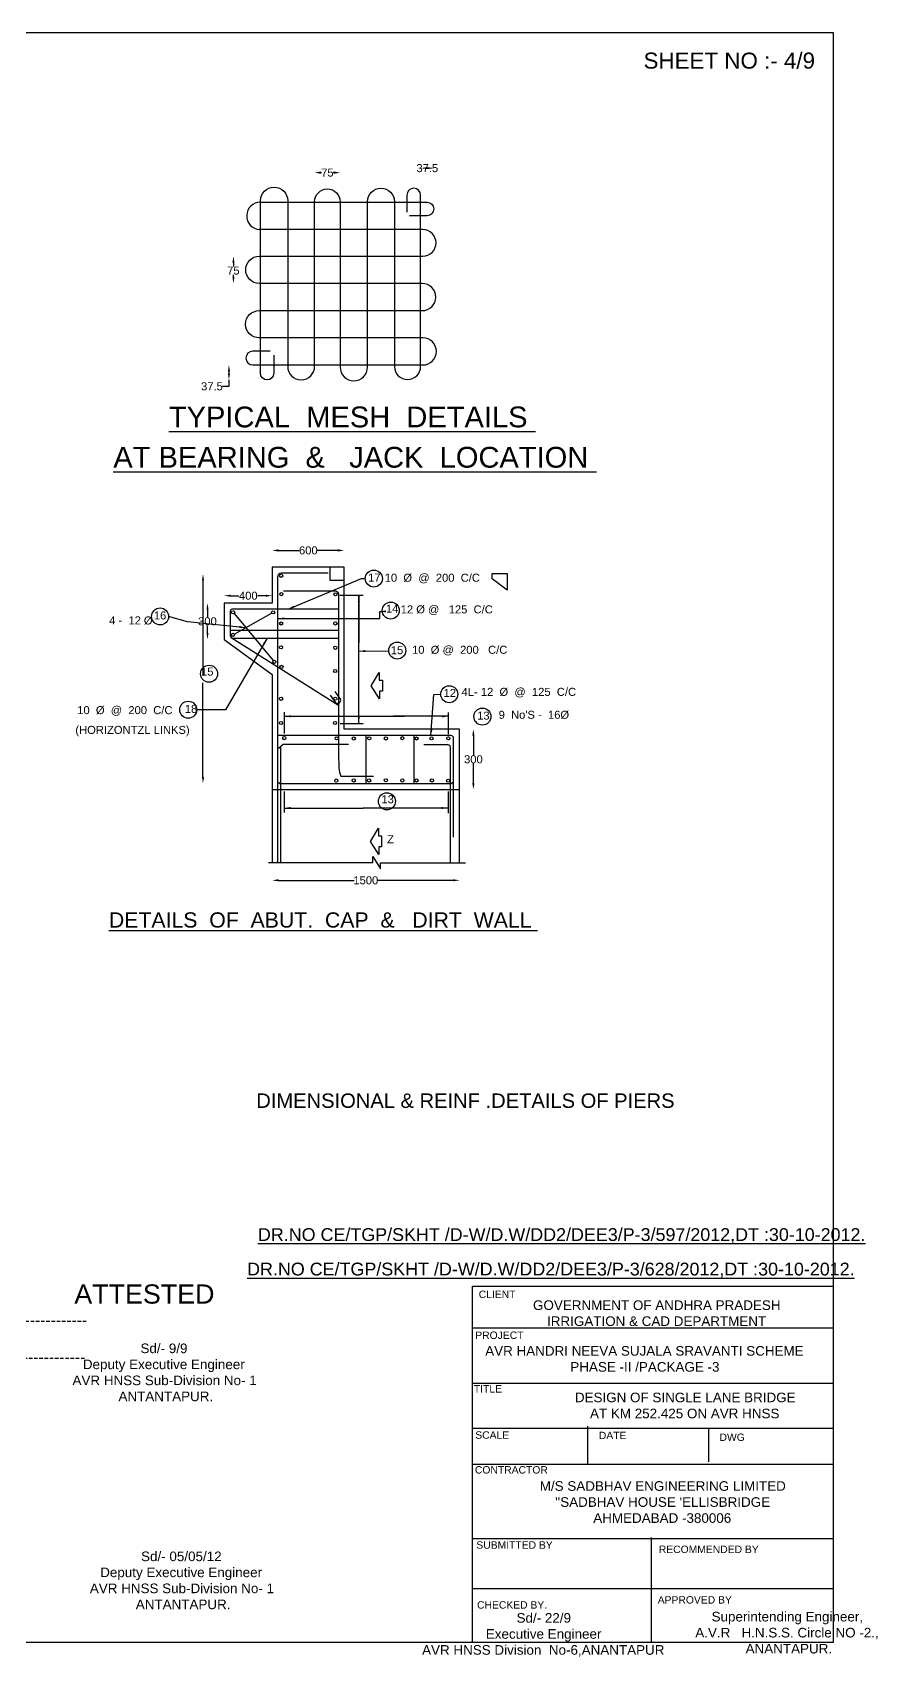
# Model space of a CAD drawing. Header units: inches. Extents: x 24360 to 25777, y 981 to 1995.
# Drawn here: x 25250 to 25777, y 981 to 1995 of the extents above; entities that cross this region are included whole.
import ezdxf

# ---------------------------------------------------------------- set-up
doc = ezdxf.new("R2010")
doc.units = ezdxf.units.IN
doc.header["$MEASUREMENT"] = 0
for name, color, linetype in [('DIMENSION', 7, 'Continuous'), ('DIMENSIONS', 255, 'Continuous'), ('TEXT', 1, 'Continuous')]:
    doc.layers.add(name, color=color, linetype=linetype)
doc.styles.get("Standard").update_dxf_attribs({"font": 'arial.ttf', "height": 5})
doc.dimstyles.get("Standard").update_dxf_attribs({"dimtxt": 5, "dimasz": 4, "dimexe": 0.18, "dimexo": 0.0625, "dimgap": 0.09, "dimtad": 0, "dimtih": 1, "dimtoh": 1, "dimdec": 4, "dimzin": 0, "dimdsep": 46, "dimtxsty": 'Standard', "dimcen": 0.09, "dimse1": 1, "dimse2": 1, "dimadec": 0, "dimazin": 0, "dimtfac": 1, "dimtdec": 4, "dimtofl": 0, "dimtmove": 0, "dimatfit": 3, "dimfxl": 1, "dimtolj": 1, "dimtzin": 0, "dimarcsym": 0})

# ---------------------------------------------------------------- blocks, each defined once
blk = doc.blocks.new('*D41')
at = {"layer": 'Defpoints', "color": 0, "transparency": 16777216}
for p in [(25441.8, 1907.5), (25425.8, 1889.3), (25441.8, 1889.1)]:
    blk.add_point(p, dxfattribs=at)
at = {"layer": 'DIMENSIONS', "color": 0, "lineweight": -2, "transparency": 16777216}
for p, q in [((25429.8, 1907.5), (25430.1, 1907.5)), ((25437.8, 1907.5), (25437.5, 1907.5))]:
    blk.add_line(p, q, dxfattribs=at)
at = {"layer": 'DIMENSIONS', "color": 0, "transparency": 16777216}
for points in [[(25429.8, 1908.2), (25429.8, 1906.8), (25425.8, 1907.5)], [(25437.8, 1908.2), (25437.8, 1906.8), (25441.8, 1907.5)]]:
    blk.add_solid(points, dxfattribs=at)
at = {"layer": 'DIMENSIONS', "color": 0, "transparency": 16777216, "insert": (25433.8, 1907.5), "char_height": 5, "attachment_point": 5}
blk.add_mtext('\\A1;75', dxfattribs=at)
blk = doc.blocks.new('*D42')
at = {"layer": 'Defpoints', "color": 0, "transparency": 16777216}
for p in [(25392, 1855.3), (25375.1, 1838.3), (25391.3, 1838.3)]:
    blk.add_point(p, dxfattribs=at)
at = {"layer": 'DIMENSIONS', "color": 0, "lineweight": -2, "transparency": 16777216}
for p, q in [((25375.1, 1851.3), (25375.1, 1848.9)), ((25375.1, 1842.3), (25375.1, 1843.6))]:
    blk.add_line(p, q, dxfattribs=at)
at = {"layer": 'DIMENSIONS', "color": 0, "transparency": 16777216}
for points in [[(25374.5, 1851.3), (25375.8, 1851.3), (25375.1, 1855.3)], [(25374.5, 1842.3), (25375.8, 1842.3), (25375.1, 1838.3)]]:
    blk.add_solid(points, dxfattribs=at)
at = {"layer": 'DIMENSIONS', "color": 0, "transparency": 16777216, "insert": (25375.1, 1846.3), "char_height": 5, "attachment_point": 5}
blk.add_mtext('\\A1;75', dxfattribs=at)
blk = doc.blocks.new('*D43')
at = {"layer": 'Defpoints', "color": 0, "transparency": 16777216}
for p in [(25387.2, 1787.4), (25372.3, 1778), (25396.2, 1778)]:
    blk.add_point(p, dxfattribs=at)
at = {"layer": 'DIMENSIONS', "color": 0, "lineweight": -2, "transparency": 16777216}
for p, q in [((25372.3, 1783.4), (25372.3, 1782)), ((25372.3, 1778), (25372.3, 1774)), ((25372.3, 1774), (25368.3, 1774))]:
    blk.add_line(p, q, dxfattribs=at)
at = {"layer": 'DIMENSIONS', "color": 0, "transparency": 16777216}
for points in [[(25371.7, 1783.4), (25373, 1783.4), (25372.3, 1787.4)], [(25371.7, 1782), (25373, 1782), (25372.3, 1778)]]:
    blk.add_solid(points, dxfattribs=at)
at = {"layer": 'DIMENSIONS', "color": 0, "transparency": 16777216, "insert": (25361.7, 1774), "char_height": 5, "attachment_point": 5}
blk.add_mtext('\\A1;37.5', dxfattribs=at)
blk = doc.blocks.new('*D44')
at = {"layer": 'Defpoints', "color": 0, "transparency": 16777216}
for p in [(25500.3, 1910.3), (25492.1, 1889.1), (25500.3, 1884.8)]:
    blk.add_point(p, dxfattribs=at)
at = {"layer": 'DIMENSIONS', "color": 0, "lineweight": -2, "transparency": 16777216}
blk.add_line((25496.1, 1910.3), (25496.3, 1910.3), dxfattribs=at)
at = {"layer": 'DIMENSIONS', "color": 0, "transparency": 16777216}
for points in [[(25496.1, 1911), (25496.1, 1909.7), (25492.1, 1910.3)], [(25496.3, 1911), (25496.3, 1909.7), (25500.3, 1910.3)]]:
    blk.add_solid(points, dxfattribs=at)
at = {"layer": 'DIMENSIONS', "color": 0, "transparency": 16777216, "insert": (25496.2, 1910.3), "char_height": 5, "attachment_point": 5}
blk.add_mtext('\\A1;37.5', dxfattribs=at)
blk = doc.blocks.new('*D45')
at = {"layer": 'Defpoints', "color": 0, "transparency": 16777216}
for p in [(25444.3, 1671.5), (25399.4, 1661), (25444.3, 1661)]:
    blk.add_point(p, dxfattribs=at)
at = {"layer": 'DIMENSIONS', "color": 0, "lineweight": -2, "transparency": 16777216}
for p, q in [((25403.4, 1671.5), (25416.2, 1671.5)), ((25440.3, 1671.5), (25427.5, 1671.5))]:
    blk.add_line(p, q, dxfattribs=at)
at = {"layer": 'DIMENSIONS', "color": 0, "transparency": 16777216}
for points in [[(25403.4, 1672.2), (25403.4, 1670.8), (25399.4, 1671.5)], [(25440.3, 1672.2), (25440.3, 1670.8), (25444.3, 1671.5)]]:
    blk.add_solid(points, dxfattribs=at)
at = {"layer": 'DIMENSIONS', "color": 0, "transparency": 16777216, "insert": (25421.9, 1671.5), "char_height": 5, "attachment_point": 5}
blk.add_mtext('\\A1;600', dxfattribs=at)
blk = doc.blocks.new('*D46')
at = {"layer": 'Defpoints', "color": 0, "transparency": 16777216}
for p in [(25369.3, 1638.5), (25399.4, 1643.2), (25399.4, 1638.5)]:
    blk.add_point(p, dxfattribs=at)
at = {"layer": 'DIMENSIONS', "color": 0, "lineweight": -2, "transparency": 16777216}
for p, q in [((25373.3, 1643.2), (25378.6, 1643.2)), ((25395.4, 1643.2), (25390.1, 1643.2))]:
    blk.add_line(p, q, dxfattribs=at)
at = {"layer": 'DIMENSIONS', "color": 0, "transparency": 16777216}
for points in [[(25373.3, 1643.9), (25373.3, 1642.6), (25369.3, 1643.2)], [(25395.4, 1643.9), (25395.4, 1642.6), (25399.4, 1643.2)]]:
    blk.add_solid(points, dxfattribs=at)
at = {"layer": 'DIMENSIONS', "color": 0, "transparency": 16777216, "insert": (25384.4, 1643.2), "char_height": 5, "attachment_point": 5}
blk.add_mtext('\\A1;400', dxfattribs=at)
blk = doc.blocks.new('*D47')
at = {"layer": 'Defpoints', "color": 0, "transparency": 16777216}
for p in [(25369.3, 1638.5), (25358.9, 1615.9), (25369.3, 1615.9)]:
    blk.add_point(p, dxfattribs=at)
at = {"layer": 'DIMENSIONS', "color": 0, "lineweight": -2, "transparency": 16777216}
for p, q in [((25358.9, 1634.5), (25358.9, 1629.8)), ((25358.9, 1619.9), (25358.9, 1624.5))]:
    blk.add_line(p, q, dxfattribs=at)
at = {"layer": 'DIMENSIONS', "color": 0, "transparency": 16777216}
for points in [[(25358.3, 1634.5), (25359.6, 1634.5), (25358.9, 1638.5)], [(25358.3, 1619.9), (25359.6, 1619.9), (25358.9, 1615.9)]]:
    blk.add_solid(points, dxfattribs=at)
at = {"layer": 'DIMENSIONS', "color": 0, "transparency": 16777216, "insert": (25358.9, 1627.2), "char_height": 5, "attachment_point": 5}
blk.add_mtext('\\A1;300', dxfattribs=at)
blk = doc.blocks.new('*D48')
at = {"layer": 'Defpoints', "color": 0, "transparency": 16777216}
for p in [(25516.4, 1559.8), (25516.4, 1522.2), (25525, 1522.2)]:
    blk.add_point(p, dxfattribs=at)
at = {"layer": 'DIMENSIONS', "color": 0, "lineweight": -2, "transparency": 16777216}
for p, q in [((25525, 1555.8), (25525, 1543.7)), ((25525, 1526.2), (25525, 1538.4))]:
    blk.add_line(p, q, dxfattribs=at)
at = {"layer": 'DIMENSIONS', "color": 0, "transparency": 16777216}
for points in [[(25524.3, 1555.8), (25525.7, 1555.8), (25525, 1559.8)], [(25524.3, 1526.2), (25525.7, 1526.2), (25525, 1522.2)]]:
    blk.add_solid(points, dxfattribs=at)
at = {"layer": 'DIMENSIONS', "color": 0, "transparency": 16777216, "insert": (25525, 1541), "char_height": 5, "attachment_point": 5}
blk.add_mtext('\\A1;300', dxfattribs=at)
blk = doc.blocks.new('*D49')
at = {"layer": 'Defpoints', "color": 0, "transparency": 16777216}
for p in [(25399.3, 1476.6), (25516.4, 1476.4), (25516.4, 1465.4)]:
    blk.add_point(p, dxfattribs=at)
at = {"layer": 'DIMENSIONS', "color": 0, "lineweight": -2, "transparency": 16777216}
for p, q in [((25403.3, 1465.4), (25450.5, 1465.4)), ((25512.4, 1465.4), (25465.2, 1465.4))]:
    blk.add_line(p, q, dxfattribs=at)
at = {"layer": 'DIMENSIONS', "color": 0, "transparency": 16777216}
for points in [[(25403.3, 1466.1), (25403.3, 1464.8), (25399.3, 1465.4)], [(25512.4, 1466.1), (25512.4, 1464.8), (25516.4, 1465.4)]]:
    blk.add_solid(points, dxfattribs=at)
at = {"layer": 'DIMENSIONS', "color": 0, "transparency": 16777216, "insert": (25457.8, 1465.4), "char_height": 5, "attachment_point": 5}
blk.add_mtext('\\A1;1500', dxfattribs=at)
blk = doc.blocks.new('*D52')
at = {"layer": 'Defpoints', "color": 0, "transparency": 16777216}
for p in [(25403.5, 1656.8), (25356.1, 1525.9), (25404.7, 1525.9)]:
    blk.add_point(p, dxfattribs=at)
at = {"layer": 'DIMENSIONS', "color": 0, "lineweight": -2, "transparency": 16777216}
for p, q in [((25356.1, 1652.8), (25356.1, 1593.9)), ((25356.1, 1529.9), (25356.1, 1588.7))]:
    blk.add_line(p, q, dxfattribs=at)
at = {"layer": 'DIMENSIONS', "color": 0, "transparency": 16777216}
for points in [[(25355.5, 1652.8), (25356.8, 1652.8), (25356.1, 1656.8)], [(25355.5, 1529.9), (25356.8, 1529.9), (25356.1, 1525.9)]]:
    blk.add_solid(points, dxfattribs=at)
at = {"layer": 'DIMENSIONS', "color": 0, "transparency": 16777216, "insert": (25356.1, 1591.3), "char_height": 5, "attachment_point": 5}
blk.add_mtext('\\A1;   ', dxfattribs=at)

msp = doc.modelspace()

# ---------------------------------------------------------------- linework, layer by layer
at = {"color": 0}
for points in [[(25400.37091, 1793.57471), (25400.37091, 1782.19583, -1), (25391.97913, 1782.19583), (25391.97913, 1889.96609, -1), (25409.01312, 1889.96609), (25409.01312, 1786.42599, 1), (25425.83393, 1786.42599), (25425.83393, 1889.32044, -1), (25441.79599, 1889.32044), (25441.79599, 1786.02569, 1), (25458.90592, 1786.02569), (25458.90592, 1889.36232, -1), (25475.66556, 1889.36232), (25475.66556, 1786.46718, 1), (25492.05899, 1786.46718), (25492.05899, 1893.44025, 1), (25483.42149, 1893.44025), (25483.42149, 1882.77944)], [(25391.97912, 1889.0676), (25496.03556, 1889.0676, -1), (25496.03556, 1880.57305), (25485.02887, 1880.57305)], [(25397.97892, 1795.92151), (25387.16132, 1795.92151, 1), (25387.16132, 1787.37201), (25493.41667, 1787.37201, 1), (25493.41667, 1804.24772), (25391.23967, 1804.24772, -1), (25391.23967, 1821.29068), (25493.00351, 1821.29068, 1), (25493.00351, 1838.27246), (25391.27993, 1838.27246, -1), (25391.27993, 1855.27382), (25493.3178, 1855.27382, 1), (25493.3178, 1871.96279), (25391.43598, 1871.96279)], [(25402.81615, 1476.57093), (25402.81615, 1655.18473, -0.4003256736), (25405.02571, 1657.50216), (25434.22327, 1657.50216)], [(25406.43786, 1646.27194), (25438.83294, 1646.27194, -0.3982127338), (25440.83078, 1644.38094), (25440.83078, 1543.07829, 0.011521421), (25441.0032, 1535.5968, 0.0957741926), (25442.21976, 1530.56121), (25462.55355, 1530.56121)], [(25440.83078, 1634.88473), (25374.76474, 1634.88473, 0.3253672961), (25372.99845, 1633.59926), (25372.99845, 1618.4534, 0.2650559606), (25373.73573, 1617.16031), (25440.83078, 1574.93377)], [(25435.48031, 1581.11417), (25438.69046, 1576.76536, 1.0866748104), (25441.57386, 1579.28875), (25438.69046, 1583.36824)], [(25512.64701, 1492.31141), (25512.64701, 1554.21639, 0.3674280974), (25511.20354, 1555.91548), (25402.81615, 1555.91548)], [(25494.03051, 1550.18381), (25508.98495, 1550.18381, -0.3928249428), (25510.499, 1548.77725), (25510.499, 1476.3702)]]:
    msp.add_lwpolyline(points, format="xyb", dxfattribs=at)
for points in [[(25516.38546, 1476.3702), (25516.38546, 1559.84691), (25444.34495, 1559.84691), (25444.34495, 1661.00513), (25399.38041, 1661.00513), (25399.38041, 1638.46116), (25369.32852, 1638.46116), (25369.32852, 1615.89051), (25399.29893, 1593.96282), (25399.29893, 1476.57093)], [(25441.51912, 1643.54667), (25456.06661, 1643.54667)], [(25375.5413, 1632.01488), (25400.04246, 1602.69304)], [(25399.05981, 1632.35607), (25375.76516, 1619.24764)], [(25440.83078, 1621.5646), (25372.99845, 1621.5646)], [(25374.48708, 1616.68744), (25440.83078, 1616.68744)], [(25407.00485, 1557.22336), (25407.00485, 1570.4201)], [(25441.78628, 1563.48514), (25456.0876, 1563.48514)], [(25509.43953, 1556.79625), (25509.43953, 1570.34525)], [(25457.82999, 1555.91548), (25457.82999, 1525.88624)], [(25487.80375, 1555.91548), (25487.80375, 1525.88624)], [(25402.81615, 1547.65685), (25406.15046, 1550.50776), (25446.90773, 1550.50776)], [(25404.66392, 1476.57093), (25404.66392, 1549.17311)], [(25399.29893, 1522.18509), (25516.38546, 1522.18509)], [(25402.81615, 1526.93978), (25404.15245, 1525.88624), (25511.20647, 1525.88624), (25512.64701, 1527.03703)], [(25406.86662, 1521.00831), (25406.86662, 1507.86226)], [(25509.18035, 1520.94597), (25509.18035, 1507.32509)], [(25397.02083, 1476.57093), (25462.12648, 1476.57093), (25462.12648, 1480.25283), (25466.9601, 1472.6151), (25466.9601, 1476.3702), (25520.10239, 1476.3702)]]:
    msp.add_lwpolyline(points, dxfattribs=at)
msp.add_lwpolyline([(25444.34495, 1661.00513), (25435.3349, 1661.00513), (25435.3349, 1652.82877), (25444.34495, 1652.82877)], close=True, dxfattribs=at)
for centre, radius in [((25404.94758, 1655.67592), 0.99977), ((25462.81889, 1653.9326), 5.32323), ((25405.0429, 1644.16099), 0.99977), ((25438.87639, 1644.11348), 0.99977), ((25329.32144, 1630.26304), 5.32323), ((25374.92633, 1632.80314), 0.99977), ((25399.95406, 1632.80314), 0.99977), ((25473.37619, 1633.92818), 5.32323), ((25404.93971, 1625.87422), 0.99977), ((25438.84808, 1625.91016), 0.99977), ((25374.89387, 1618.75734), 0.99977), ((25477.45215, 1608.94393), 5.32323), ((25404.86014, 1611.00087), 0.99977), ((25438.73564, 1610.71574), 0.99977), ((25359.88748, 1594.50148), 5.32323), ((25400.68352, 1601.92584), 0.99977), ((25405.16241, 1598.75114), 0.99977), ((25438.65216, 1596.18241), 0.99977), ((25509.92395, 1581.69021), 5.32323), ((25346.90823, 1572.00377), 5.32323), ((25404.91169, 1578.84025), 0.99977), ((25438.74289, 1578.87567), 0.99977), ((25530.60173, 1567.69332), 5.32323), ((25404.86534, 1563.66517), 0.99977), ((25438.56942, 1563.6881), 0.99977), ((25406.83557, 1554.25614), 0.99977), ((25439.60008, 1554.16172), 0.99977), ((25450.28502, 1553.99699), 0.99977), ((25459.96134, 1554.14533), 0.99977), ((25470.34563, 1554.06932), 0.99977), ((25480.65383, 1554.22134), 0.99977), ((25489.4756, 1554.02015), 0.99977), ((25498.83898, 1554.08745), 0.99977), ((25509.38121, 1554.08745), 0.99977), ((25439.36398, 1527.75078), 0.99977), ((25450.27332, 1527.82595), 0.99977), ((25459.87176, 1527.82491), 0.99977), ((25470.29206, 1527.90008), 0.99977), ((25480.63107, 1527.83992), 0.99977), ((25489.45823, 1527.80664), 0.99977), ((25499.09323, 1527.80684), 0.99977), ((25509.25278, 1527.67372), 0.99977), ((25470.9652, 1514.76567), 5.32323)]:
    msp.add_circle(centre, radius, dxfattribs=at)
msp.add_arc((25391.98158, 1880.50649), 8.56111, 90.01643567, 266.34603862, dxfattribs=at)
at = {"layer": 'DIMENSIONS', "color": 0}
msp.add_lwpolyline([(25749.7027, 989.38161), (24360.15951, 989.38161), (24360.15951, 1995.06263), (25749.7027, 1995.06263)], close=True, dxfattribs=at)
for points in [[(25536.71434, 1657.1736), (25546.17743, 1657.1736), (25546.17743, 1646.70666), (25536.62992, 1653.71275), (25536.62992, 1657.1736)], [(25468.18411, 1590.43428), (25468.18411, 1583.59218), (25466.4392, 1583.59218), (25466.4392, 1578.84191), (25461.16102, 1586.81712), (25466.22115, 1595.3153), (25466.22115, 1590.47788), (25468.18411, 1590.47788)], [(25467.68286, 1493.21311), (25467.68286, 1486.371), (25465.93795, 1486.371), (25465.93795, 1481.62074), (25460.65977, 1489.59595), (25465.7199, 1498.09412), (25465.7199, 1493.2567), (25467.68286, 1493.2567)]]:
    msp.add_lwpolyline(points, dxfattribs=at)
at = {"layer": 'TEXT', "color": 0}
msp.add_lwpolyline([(25749.7027, 989.38161), (25524.51228, 989.38161), (25524.51228, 1211.98109), (25749.7027, 1211.98109)], close=True, dxfattribs=at)
for points in [[(25524.51228, 1185.80769), (25749.7027, 1185.80769)], [(25524.51228, 1151.22292), (25749.7027, 1151.22292)], [(25524.51228, 1123.09054), (25749.7027, 1123.09054)], [(25596.41636, 1101.14303), (25596.41636, 1124.3716)], [(25672.0783, 1102.17541), (25672.0783, 1123.33922)], [(25524.51228, 1100.63625), (25749.7027, 1100.63625)], [(25524.51228, 1054.31591), (25749.7027, 1054.31591)], [(25636.20533, 989.29695), (25636.20533, 1054.85315)], [(25524.51228, 1023.08639), (25749.7027, 1023.08639)]]:
    msp.add_lwpolyline(points, dxfattribs=at)

# ---------------------------------------------------------------- texts
at = {"layer": 'DIMENSION', "color": 0, "char_height": 6, "width": 188.9045003, "attachment_point": 1}
for s, insert in [('\\pi80.148;Sd/- 9/9\\P\\pi44.164;Deputy Executive Engineer  \\P\\pi37.694;AVR HNSS Sub-Division No- 1\\P\\pi64.08; ANTANTAPUR.', (25236.92541, 1176.05778)), ('\\pi69.697;Sd/- 05/05/12 \\P\\pi44.164;Deputy Executive Engineer  \\P\\pi37.694;AVR HNSS Sub-Division No- 1\\P\\pi64.08; ANTANTAPUR.', (25247.7482, 1046.11339)), ('\\pi77.817;Sd/- 22/9\\P\\pi58.616;Executive Engineer  \\P\\pi18.818;AVR HNSS Division  No-6,ANANTAPUR ', (25474.13878, 1007.65591)), ('\\pi94.452;\\P\\pi47.713;Superintending Engineer,\\P\\pi37.538;A.V.R   H.N.S.S. Circle NO -2.,\\P\\pi66.64; ANANTAPUR.', (25626.05116, 1018.45155))]:
    msp.add_mtext(s, dxfattribs=dict(at, insert=insert))
at = {"layer": 'DIMENSIONS', "color": 0}
for s, height, p in [('SHEET NO :- 4/9', 10, (25631.26446, 1972.48975)), ('%%UDR.NO CE/TGP/SKHT /D-W/D.W/DD2/DEE3/P-3/597/2012,DT :30-10-2012.', 8, (25390.40914, 1240.12024)), ('%%UDR.NO CE/TGP/SKHT /D-W/D.W/DD2/DEE3/P-3/628/2012,DT :30-10-2012.', 8, (25383.66481, 1218.57797)), ('ATTESTED   ', 12, (25275.75198, 1200.99098))]:
    msp.add_text(s, height=height, dxfattribs=at).set_placement(p)
at = {"layer": 'TEXT', "color": 0}
for s, height, p in [('%%UTYPICAL  MESH  DETAILS ', 13, (25334.80598, 1748.37887)), ('%%UAT BEARING  &   JACK  LOCATION ', 13, (25300.10277, 1723.21067)), ('17', 5, (25459.20212, 1652.01232)), ('10  Ø  @  200  C/C', 5, (25469.60595, 1651.96347)), ('16', 5, (25325.43918, 1628.37772)), ('14', 5, (25470.42454, 1632.70763)), ('12 Ø @   125  C/C', 5, (25479.59148, 1632.17172)), ('4 -  12 ', 5, (25297.55846, 1625.31114)), ('Ø', 5, (25319.17303, 1625.25286)), ('15', 5, (25473.38343, 1606.68413)), ('10  Ø @  200   C/C', 5, (25486.69391, 1606.92933)), ('15', 5, (25354.87653, 1593.2896)), ('12', 5, (25506.35608, 1579.95786)), ('4L- 12  Ø  @  125  C/C', 5, (25517.60784, 1580.65227)), ('10  Ø  @  200  C/C', 5, (25277.56594, 1569.23183)), ('18', 5, (25344.73753, 1570.01468)), ('13', 5, (25527.35636, 1565.78904)), ("9  No'S -  16Ø", 5, (25540.75458, 1566.34421)), ('(HORIZONTZL LINKS)', 5, (25276.39979, 1556.88487)), ('13', 5, (25467.55272, 1513.56441)), ('Z', 5, (25471.08665, 1488.57791)), ('%%UDETAILS  OF  ABUT.  CAP  &   DIRT  WALL ', 9.5, (25297.34523, 1435.90872)), ('DIMENSIONAL & REINF .DETAILS OF PIERS', 9, (25389.39239, 1323.28175)), ('CLIENT ', 4.620439, (25528.34966, 1204.50685)), (':       -------------------------------------', 7, (25141.57073, 1187.25578)), ('PROJECT ', 4.620439, (25526.17946, 1178.94268)), (':       -------------------------------------', 7, (25140.44938, 1164.17799)), ('TITLE ', 4.620439, (25525.27618, 1145.43849)), ('SCALE ', 4.620439, (25526.17946, 1116.57059)), ('DATE ', 4.620439, (25603.35491, 1116.34517)), ('DWG', 4.620439, (25678.72647, 1115.21753)), ('CONTRACTOR', 4.620439, (25525.94806, 1094.84019)), ('SUBMITTED BY ', 4.6204387, (25526.84955, 1047.8879)), ('RECOMMENDED BY', 4.6204387, (25640.80929, 1045.18178)), ('CHECKED BY.', 4.6204387, (25527.30164, 1010.45024)), ('APPROVED BY ', 4.6204387, (25640.13205, 1013.60775))]:
    msp.add_text(s, height=height, dxfattribs=at).set_placement(p)
at = {"layer": 'TEXT', "color": 0, "char_height": 6, "attachment_point": 1}
for s, insert, width in [('\\pi13.897;GOVERNMENT OF ANDHRA PRADESH  \\P\\pi22.662;IRRIGATION & CAD DEPARTMENT ', (25548.32544, 1203.02648), 181.2891824), ('\\pi7.8707;AVR HANDRI NEEVA SUJALA SRAVANTI SCHEME  \\P\\pi61.021;PHASE -II /PACKAGE -3', (25524.51228, 1174.47118), 214.1752725), ('\\pi22.259;DESIGN OF SINGLE LANE BRIDGE  \\P\\pi31.703;AT KM 252.425 ON AVR HNSS', (25566.12121, 1145.37787), 181.2891824), ("\\pi14.331;M/S SADBHAV ENGINEERING LIMITED  \\P\\pi23.906;''SADBHAV HOUSE 'ELLISBRIDGE  \\P\\pi47.744;AHMEDABAD -380006", (25552.12529, 1090.04357), 181.2891824)]:
    msp.add_mtext(s, dxfattribs=dict(at, insert=insert, width=width))

# ---------------------------------------------------------------- dimensions: what is measured, and where the dimension line sits
at = {"layer": 'DIMENSIONS', "color": 0}
for base, p1, p2, text, picture, middle in [((25441.79599, 1907.49836), (25425.83393, 1889.32044), (25441.79599, 1889.0676), '75', '*D41', (25433.81496, 1907.49836)), ((25444.34495, 1671.48379), (25399.38041, 1661.00513), (25444.34495, 1661.00513), '600', '*D45', (25421.86268, 1671.48379)), ((25399.38041, 1643.24166), (25369.32852, 1638.46116), (25399.38041, 1638.46116), '400', '*D46', (25384.35446, 1643.24166)), ((25516.38546, 1465.42402), (25399.29893, 1476.57093), (25516.38546, 1476.3702), '1500', '*D49', (25457.8422, 1465.42402))]:
    dim = msp.add_linear_dim(base=base, p1=p1, p2=p2, text=text, dimstyle='Standard', dxfattribs=at)
    dim.commit()
    dim.dimension.update_dxf_attribs({"geometry": picture, "text_midpoint": middle})
dim = msp.add_linear_dim(base=(25500.28284, 1910.32296), p1=(25492.05899, 1889.0676), p2=(25500.28284, 1884.82033), text='37.5', dimstyle='Standard', dxfattribs=at)
dim.commit()
dim.dimension.update_dxf_attribs({"geometry": '*D44', "text_midpoint": (25496.17092, 1910.32296), "dimtype": 160})
dim = msp.add_linear_dim(base=(25375.12652, 1838.27246), p1=(25391.97913, 1855.27382), p2=(25391.27993, 1838.27246), angle=90, text='75', dimstyle='Standard', dxfattribs=at)
dim.commit()
dim.dimension.update_dxf_attribs({"geometry": '*D42', "text_midpoint": (25375.12652, 1846.27246), "dimtype": 160})
for base, p1, p2, text, picture, middle in [((25372.33849, 1777.99994), (25387.16132, 1787.37201), (25396.17502, 1777.99994), '37.5', '*D43', (25361.73758, 1773.99994)), ((25356.12722, 1525.88624), (25403.45706, 1656.78572), (25404.66392, 1525.88624), '   ', '*D52', (25356.12722, 1591.33598)), ((25358.94644, 1615.89051), (25369.32852, 1638.46116), (25369.32852, 1615.89051), '300', '*D47', (25358.94644, 1627.17584)), ((25525.0154, 1522.18509), (25516.38546, 1559.84691), (25516.38546, 1522.18509), '300', '*D48', (25525.0154, 1541.016))]:
    dim = msp.add_linear_dim(base=base, p1=p1, p2=p2, angle=90, text=text, dimstyle='Standard', dxfattribs=at)
    dim.commit()
    dim.dimension.update_dxf_attribs({"geometry": picture, "text_midpoint": middle})

# ---------------------------------------------------------------- leaders
at = {"color": 0}
for points in [[(25409.33196, 1634.88473), (25455.17647, 1653.86792), (25457.3451, 1653.86792)], [(25453.42371, 1563.48514), (25453.42371, 1643.54667)], [(25453.42371, 1643.54667), (25453.42371, 1613.70265)], [(25402.81615, 1628.95656), (25466.51098, 1628.95656), (25466.51098, 1633.41212)], [(25466.51098, 1633.41212), (25468.66744, 1633.41212)], [(25396.24107, 1616.68744), (25370.07838, 1572.00377), (25352.23146, 1572.00377)], [(25407.00485, 1567.87999), (25481.90255, 1567.87999)], [(25509.43953, 1567.87999), (25475.19255, 1567.87999)], [(25406.86662, 1510.5995), (25456.22283, 1510.5995)], [(25509.18035, 1510.5995), (25456.22283, 1510.5995)]]:
    msp.add_leader(points, dimstyle='Standard', override={"dimgap": 0.09, "dimtad": 0}, dxfattribs=at)
at = {"layer": 'DIMENSIONS', "color": 0}
for points in [[(25382.86917, 1623.24523), (25346.51766, 1626.90397), (25334.64468, 1630.26304)], [(25453.42371, 1608.55722), (25472.1296, 1608.85827)], [(25498.52002, 1555.91548), (25500.3554, 1581.42229), (25504.60071, 1581.69021)]]:
    msp.add_leader(points, dimstyle='Standard', override={"dimgap": 0.09, "dimtad": 0}, dxfattribs=at)

doc.saveas('drawing.dxf')
